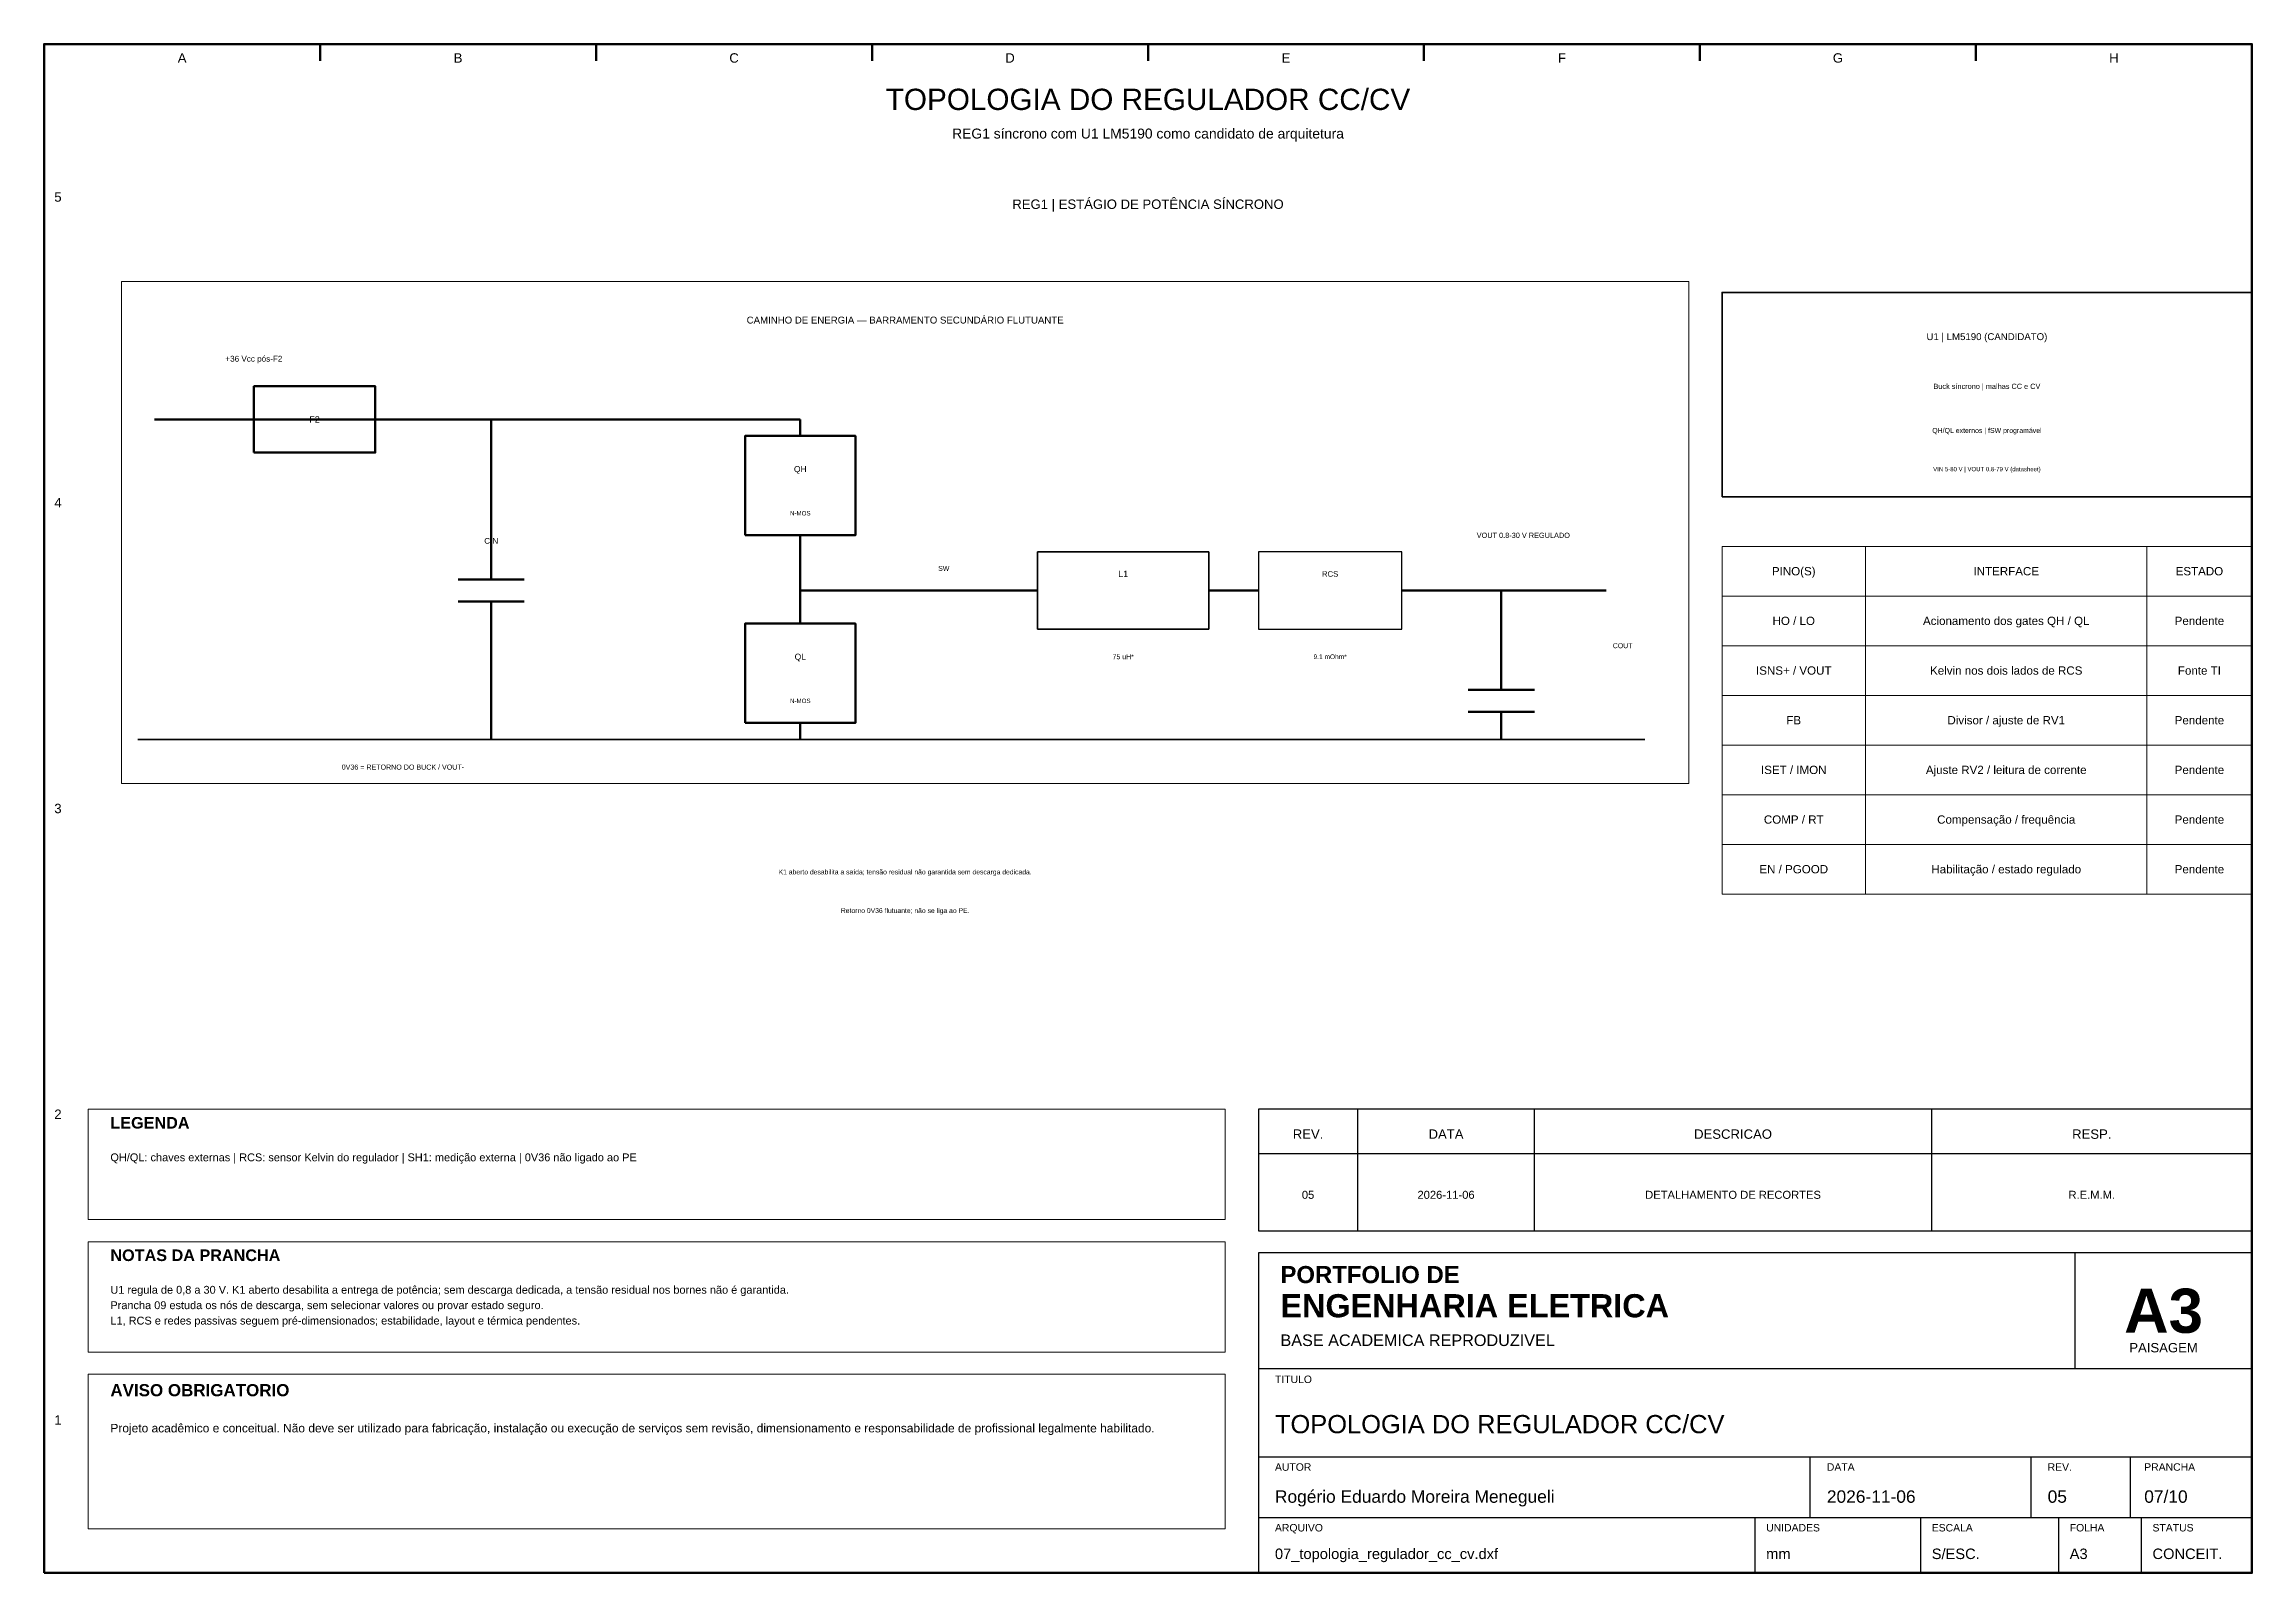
# Model space of a CAD drawing. Header units: millimetres. Extents: x 10 to 410, y 10 to 287.
import ezdxf
from ezdxf.enums import TextEntityAlignment as Align

# ---------------------------------------------------------------- set-up
doc = ezdxf.new("R2010")
doc.units = ezdxf.units.MM
for name, color, linetype, lineweight in [('00_MOLDURA', 7, 'CONTINUOUS', 50), ('01_CARIMBO', 7, 'CONTINUOUS', 25), ('02_TEXTO', 7, 'CONTINUOUS', 18), ('04_EQUIPAMENTOS', 32, 'CONTINUOUS', 35), ('05_POTENCIA', 12, 'CONTINUOUS', 50), ('07_INSTRUMENTACAO', 202, 'CONTINUOUS', 25), ('08_CABOS', 124, 'CONTINUOUS', 35), ('11_ARQUITETURA', 253, 'CONTINUOUS', 18), ('12_LEGENDA', 7, 'CONTINUOUS', 18), ('13_NOTAS', 7, 'CONTINUOUS', 18)]:
    doc.layers.add(name, color=color, linetype=linetype, lineweight=lineweight)
doc.styles.add('PORTFOLIO_TEXTO', font='arial.ttf')
doc.styles.add('PORTFOLIO_TITULO', font='arialbd.ttf', dxfattribs={"width": 0.92})

# ---------------------------------------------------------------- blocks, each defined once
blk = doc.blocks.new('CARIMBO_A3')
at = {"layer": '01_CARIMBO'}
for p, q in [((148, 37), (148, 58)), ((0, 37), (180, 37)), ((0, 21), (180, 21)), ((100, 10), (100, 21)), ((140, 10), (140, 21)), ((158, 10), (158, 21)), ((0, 10), (180, 10)), ((90, 0), (90, 10)), ((120, 0), (120, 10)), ((145, 0), (145, 10)), ((160, 0), (160, 10))]:
    blk.add_line(p, q, dxfattribs=at)
blk.add_lwpolyline([(0, 0), (180, 0), (180, 58), (0, 58)], close=True, dxfattribs=at)
at = {"layer": '01_CARIMBO', "style": 'PORTFOLIO_TEXTO'}
for s, p in [('TITULO', (3, 34.4)), ('AUTOR', (3, 18.5)), ('DATA', (103, 18.5)), ('REV.', (143, 18.5)), ('PRANCHA', (160.5, 18.5)), ('ARQUIVO', (3, 7.5)), ('UNIDADES', (92, 7.5)), ('ESCALA', (122, 7.5)), ('FOLHA', (147, 7.5)), ('STATUS', (162, 7.5))]:
    blk.add_text(s, height=1.35, dxfattribs=at).set_placement(p)
at = {"layer": '02_TEXTO'}
for s, height, style, p in [('PORTFOLIO DE', 3.1, 'PORTFOLIO_TITULO', (4, 52.5)), ('ENGENHARIA ELETRICA', 4.2, 'PORTFOLIO_TITULO', (4, 46.3)), ('BASE ACADEMICA REPRODUZIVEL', 2.1, 'PORTFOLIO_TEXTO', (4, 41.1))]:
    blk.add_text(s, height=height, dxfattribs=dict(at, style=style)).set_placement(p)
for s, height, style, p in [('A3', 8, 'PORTFOLIO_TITULO', (164, 47.5)), ('PAISAGEM', 1.7, 'PORTFOLIO_TEXTO', (164, 40.8))]:
    blk.add_text(s, height=height, dxfattribs=dict(at, style=style)).set_placement(p, align=Align.MIDDLE_CENTER)
at = {"layer": '02_TEXTO', "style": 'PORTFOLIO_TEXTO'}
for tag, p, height in [('TITULO', (3, 25.3), 3.3), ('AUTOR', (3, 12.7), 2.25), ('DATA', (103, 12.7), 2.25), ('REVISAO', (143, 12.7), 2.25), ('PRANCHA', (160.5, 12.7), 2.25), ('ARQUIVO', (3, 2.5), 1.9), ('UNIDADES', (92, 2.5), 1.9), ('ESCALA', (122, 2.5), 1.9), ('FOLHA', (147, 2.5), 1.9), ('STATUS', (162, 2.5), 1.9)]:
    blk.add_attdef(tag, p, '', height=height, dxfattribs=at)

msp = doc.modelspace()

# ---------------------------------------------------------------- linework, layer by layer
at = {"layer": '00_MOLDURA'}
for p, q in [((60, 287), (60, 284)), ((110, 287), (110, 284)), ((160, 287), (160, 284)), ((210, 287), (210, 284)), ((260, 287), (260, 284)), ((310, 287), (310, 284)), ((360, 287), (360, 284))]:
    msp.add_line(p, q, dxfattribs=at)
msp.add_lwpolyline([(10, 10), (410, 10), (410, 287), (10, 287)], close=True, dxfattribs=at)
at = {"layer": '01_CARIMBO'}
for p, q in [((248, 72), (248, 94)), ((280, 72), (280, 94)), ((352, 72), (352, 94)), ((230, 86), (410, 86))]:
    msp.add_line(p, q, dxfattribs=at)
msp.add_lwpolyline([(230, 72), (410, 72), (410, 94), (230, 94)], close=True, dxfattribs=at)
at = {"layer": '04_EQUIPAMENTOS'}
for points in [[(314, 205), (410, 205), (410, 242), (314, 242)], [(190, 181), (221, 181), (221, 195), (190, 195)]]:
    msp.add_lwpolyline(points, close=True, dxfattribs=at)
at = {"layer": '05_POTENCIA'}
for p, q in [((30, 219), (132, 219)), ((91, 219), (91, 190)), ((132, 219), (147, 219)), ((147, 219), (147, 216)), ((147, 198), (147, 188)), ((85, 190), (97, 190)), ((147, 188), (147, 182)), ((147, 188), (190, 188)), ((221, 188), (230, 188)), ((256, 188), (293, 188)), ((274, 188), (274, 170)), ((85, 186), (97, 186)), ((91, 186), (91, 161)), ((268, 170), (280, 170)), ((147, 164), (147, 161)), ((268, 166), (280, 166)), ((274, 166), (274, 161))]:
    msp.add_line(p, q, dxfattribs=at)
for points in [[(48, 213), (70, 213), (70, 225), (48, 225)], [(137, 198), (157, 198), (157, 216), (137, 216)], [(137, 164), (157, 164), (157, 182), (137, 182)]]:
    msp.add_lwpolyline(points, close=True, dxfattribs=at)
at = {"layer": '07_INSTRUMENTACAO'}
msp.add_lwpolyline([(230, 181), (256, 181), (256, 195), (230, 195)], close=True, dxfattribs=at)
at = {"layer": '08_CABOS'}
msp.add_line((27, 161), (300, 161), dxfattribs=at)
at = {"layer": '11_ARQUITETURA'}
msp.add_lwpolyline([(24, 153), (308, 153), (308, 244), (24, 244)], close=True, dxfattribs=at)
at = {"layer": '12_LEGENDA'}
for p, q in [((340, 133), (340, 196)), ((391, 133), (391, 196)), ((314, 187), (410, 187)), ((314, 178), (410, 178)), ((314, 169), (410, 169)), ((314, 160), (410, 160)), ((314, 151), (410, 151)), ((314, 142), (410, 142))]:
    msp.add_line(p, q, dxfattribs=at)
for points in [[(314, 133), (410, 133), (410, 196), (314, 196)], [(18, 74), (224, 74), (224, 94), (18, 94)]]:
    msp.add_lwpolyline(points, close=True, dxfattribs=at)
at = {"layer": '13_NOTAS'}
for points in [[(18, 50), (224, 50), (224, 70), (18, 70)], [(18, 18), (224, 18), (224, 46), (18, 46)]]:
    msp.add_lwpolyline(points, close=True, dxfattribs=at)

# ---------------------------------------------------------------- block references
at = {"layer": '01_CARIMBO'}
msp.add_blockref('CARIMBO_A3', (230, 10), dxfattribs=at).add_auto_attribs({'TITULO': 'TOPOLOGIA DO REGULADOR CC/CV', 'AUTOR': 'Rogério Eduardo Moreira Menegueli', 'DATA': '2026-11-06', 'REVISAO': '05', 'PRANCHA': '07/10', 'ARQUIVO': '07_topologia_regulador_cc_cv.dxf', 'UNIDADES': 'mm', 'ESCALA': 'S/ESC.', 'FOLHA': 'A3', 'STATUS': 'CONCEIT.'})

# ---------------------------------------------------------------- texts
at = {"layer": '00_MOLDURA', "style": 'PORTFOLIO_TEXTO'}
for s, p in [('A', (35, 284.5)), ('B', (85, 284.5)), ('C', (135, 284.5)), ('D', (185, 284.5)), ('E', (235, 284.5)), ('F', (285, 284.5)), ('G', (335, 284.5)), ('H', (385, 284.5)), ('5', (12.5, 259.3)), ('4', (12.5, 203.9)), ('3', (12.5, 148.5)), ('2', (12.5, 93.1)), ('1', (12.5, 37.7))]:
    msp.add_text(s, height=1.7, dxfattribs=at).set_placement(p, align=Align.MIDDLE_CENTER)
at = {"layer": '01_CARIMBO', "style": 'PORTFOLIO_TEXTO'}
for s, p in [('REV.', (239, 89.5)), ('DATA', (264, 89.5)), ('DESCRICAO', (316, 89.5)), ('RESP.', (381, 89.5))]:
    msp.add_text(s, height=1.7, dxfattribs=at).set_placement(p, align=Align.MIDDLE_CENTER)
at = {"layer": '02_TEXTO', "style": 'PORTFOLIO_TEXTO'}
for s, height, p in [('TOPOLOGIA DO REGULADOR CC/CV', 3.85, (210, 277)), ('REG1 síncrono com U1 LM5190 como candidato de arquitetura', 1.8, (210, 270.8)), ('REG1 | ESTÁGIO DE POTÊNCIA SÍNCRONO', 1.7, (210, 258)), ('Buck síncrono | malhas CC e CV', 0.95, (362, 225)), ('QH/QL externos | fSW programável', 0.9, (362, 217)), ('VIN 5-80 V | VOUT 0.8-79 V (datasheet)', 0.78, (362, 210)), ('N-MOS', 0.8, (147, 202)), ('HO / LO', 1.5, (327, 182.5)), ('Acionamento dos gates QH / QL', 1.5, (365.5, 182.5)), ('Pendente', 1.5, (400.5, 182.5)), ('75 uH*', 0.9, (205.5, 176)), ('9.1 mOhm*', 0.85, (243, 176)), ('ISNS+ / VOUT', 1.5, (327, 173.5)), ('Kelvin nos dois lados de RCS', 1.5, (365.5, 173.5)), ('Fonte TI', 1.5, (400.5, 173.5)), ('N-MOS', 0.8, (147, 168)), ('FB', 1.5, (327, 164.5)), ('Divisor / ajuste de RV1', 1.5, (365.5, 164.5)), ('Pendente', 1.5, (400.5, 164.5)), ('ISET / IMON', 1.5, (327, 155.5)), ('Ajuste RV2 / leitura de corrente', 1.5, (365.5, 155.5)), ('Pendente', 1.5, (400.5, 155.5)), ('COMP / RT', 1.5, (327, 146.5)), ('Compensação / frequência', 1.5, (365.5, 146.5)), ('Pendente', 1.5, (400.5, 146.5)), ('K1 aberto desabilita a saída; tensão residual não garantida sem descarga dedicada.', 0.88, (166, 137)), ('EN / PGOOD', 1.5, (327, 137.5)), ('Habilitação / estado regulado', 1.5, (365.5, 137.5)), ('Pendente', 1.5, (400.5, 137.5)), ('Retorno 0V36 flutuante; não se liga ao PE.', 0.88, (166, 130)), ('05', 1.45, (239, 78.5)), ('2026-11-06', 1.45, (264, 78.5)), ('DETALHAMENTO DE RECORTES', 1.45, (316, 78.5)), ('R.E.M.M.', 1.45, (381, 78.5))]:
    msp.add_text(s, height=height, dxfattribs=at).set_placement(p, align=Align.MIDDLE_CENTER)
at = {"layer": '04_EQUIPAMENTOS', "style": 'PORTFOLIO_TEXTO'}
for s, height, p in [('U1 | LM5190 (CANDIDATO)', 1.25, (362, 234)), ('CIN', 1.05, (91, 197)), ('L1', 1.15, (205.5, 191)), ('COUT', 0.9, (296, 178))]:
    msp.add_text(s, height=height, dxfattribs=at).set_placement(p, align=Align.MIDDLE_CENTER)
at = {"layer": '05_POTENCIA', "style": 'PORTFOLIO_TEXTO'}
for s, height, p in [('CAMINHO DE ENERGIA — BARRAMENTO SECUNDÁRIO FLUTUANTE', 1.25, (166, 237)), ('F2', 1.15, (59, 219)), ('QH', 1.1, (147, 210)), ('VOUT 0.8-30 V REGULADO', 0.95, (278, 198)), ('SW', 0.9, (173, 192)), ('QL', 1.1, (147, 176))]:
    msp.add_text(s, height=height, dxfattribs=at).set_placement(p, align=Align.MIDDLE_CENTER)
at = {"layer": '07_INSTRUMENTACAO', "style": 'PORTFOLIO_TEXTO'}
msp.add_text('RCS', height=1, dxfattribs=at).set_placement((243, 191), align=Align.MIDDLE_CENTER)
at = {"layer": '08_CABOS', "style": 'PORTFOLIO_TEXTO'}
for s, height, p in [('+36 Vcc pós-F2', 1.05, (48, 230)), ('0V36 = RETORNO DO BUCK / VOUT-', 0.92, (75, 156))]:
    msp.add_text(s, height=height, dxfattribs=at).set_placement(p, align=Align.MIDDLE_CENTER)
at = {"layer": '12_LEGENDA', "style": 'PORTFOLIO_TEXTO'}
for s, p in [('PINO(S)', (327, 191.5)), ('INTERFACE', (365.5, 191.5)), ('ESTADO', (400.5, 191.5))]:
    msp.add_text(s, height=1.5, dxfattribs=at).set_placement(p, align=Align.MIDDLE_CENTER)
at = {"layer": '12_LEGENDA', "style": 'PORTFOLIO_TITULO'}
msp.add_text('LEGENDA', height=2.1, dxfattribs=at).set_placement((22, 90.5))
at = {"layer": '12_LEGENDA', "insert": (22, 86), "char_height": 1.42, "width": 198, "attachment_point": 1, "line_spacing_factor": 1.18, "style": 'PORTFOLIO_TEXTO'}
msp.add_mtext('QH/QL: chaves externas | RCS: sensor Kelvin do regulador | SH1: medição externa | 0V36 não ligado ao PE', dxfattribs=at)
at = {"layer": '13_NOTAS', "style": 'PORTFOLIO_TITULO'}
for s, height, p in [('NOTAS DA PRANCHA', 2.1, (22, 66.5)), ('AVISO OBRIGATORIO', 2.2, (22, 42))]:
    msp.add_text(s, height=height, dxfattribs=at).set_placement(p)
at = {"layer": '13_NOTAS', "width": 198, "attachment_point": 1, "line_spacing_factor": 1.18, "style": 'PORTFOLIO_TEXTO'}
for s, insert, char_height in [('U1 regula de 0,8 a 30 V. K1 aberto desabilita a entrega de potência; sem descarga dedicada, a tensão residual nos bornes não é garantida.\\PPrancha 09 estuda os nós de descarga, sem selecionar valores ou provar estado seguro.\\PL1, RCS e redes passivas seguem pré-dimensionados; estabilidade, layout e térmica pendentes.', (22, 62), 1.42), ('Projeto acadêmico e conceitual. Não deve ser utilizado para fabricação, instalação ou execução de serviços sem revisão, dimensionamento e responsabilidade de profissional legalmente habilitado.', (22, 37), 1.55)]:
    msp.add_mtext(s, dxfattribs=dict(at, insert=insert, char_height=char_height))

doc.saveas('drawing.dxf')
